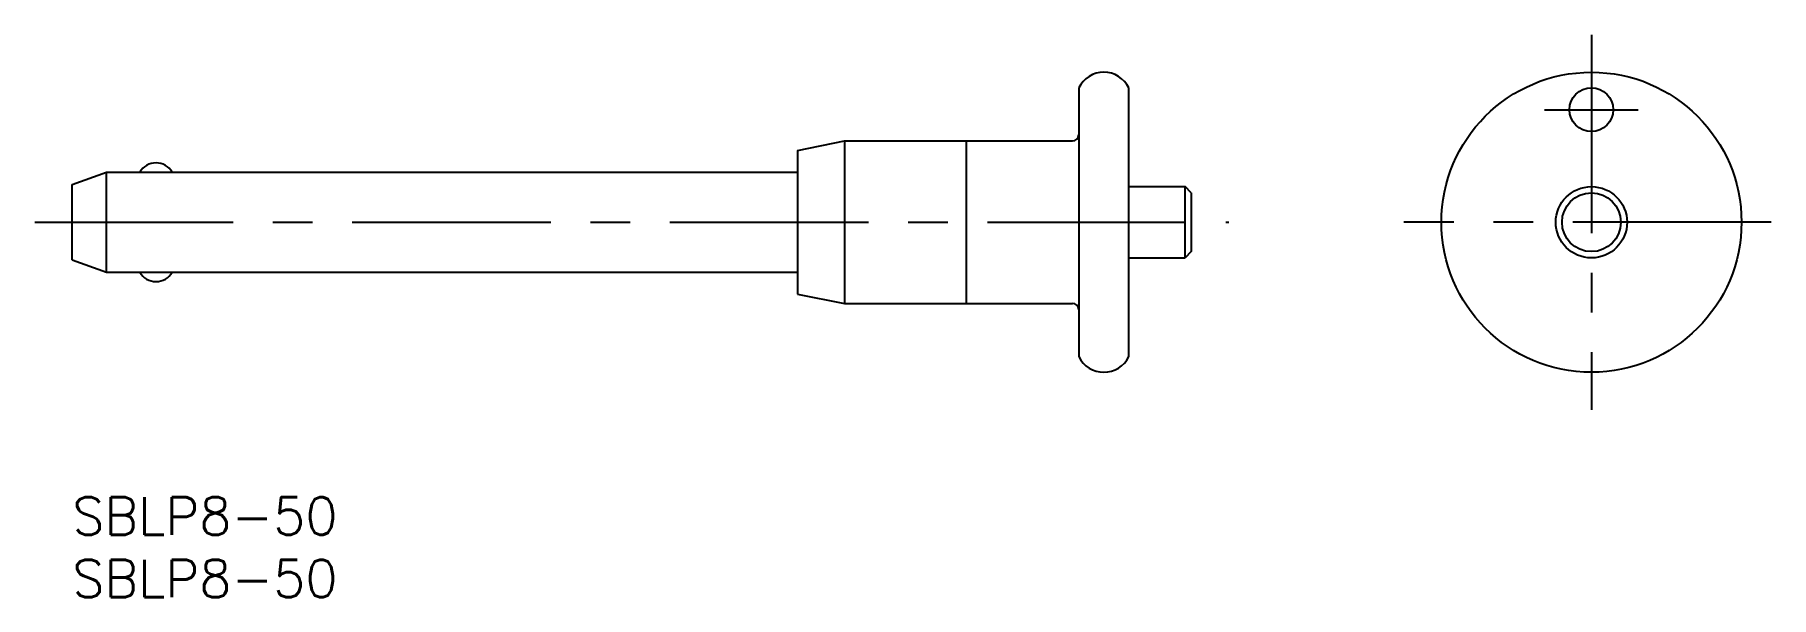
# Model space of a CAD drawing. Extents: x -3 to 136, y -8 to 37.
import ezdxf

# ---------------------------------------------------------------- set-up
doc = ezdxf.new("R2010")
doc.units = 0
doc.header["$LTSCALE"] = 0.5
doc.linetypes.add('CENTER', pattern=[50.8, 31.75, -6.35, 6.35, -6.35])
doc.layers.get('0').update_dxf_attribs({"linetype": 'CONTINUOUS'})
for name, color, linetype in [('MSM_CENTER', 1, 'CENTER'), ('MSM_CONTINUOUS', 7, 'CONTINUOUS'), ('MSM_PART_NUMBER', 7, 'CONTINUOUS')]:
    doc.layers.add(name, color=color, linetype=linetype)
doc.styles.get("Standard").update_dxf_attribs({"font": 'txt.shx', "height": 3, "bigfont": 'bigfont.shx'})

# ---------------------------------------------------------------- blocks, each defined once
blk = doc.blocks.new('*U10')
at = {"layer": 'MSM_PART_NUMBER'}
blk.add_text('SBLP8-50', height=3, dxfattribs=at).set_placement((0, -3))
blk = doc.blocks.new('*U11')
at = {"layer": 'MSM_PART_NUMBER'}
blk.add_text('SBLP8-50', height=3, dxfattribs=at).set_placement((0, -8))

msp = doc.modelspace()

# ---------------------------------------------------------------- linework, layer by layer
for p, q in [((80.5, 32.75), (80.5, 11.25)), ((84.5, 11.25), (84.5, 32.75)), ((58, 27.75), (61.75, 28.5)), ((61.75, 28.5), (80, 28.5)), ((61.75, 28.5), (61.75, 15.5)), ((71.5, 28.5), (71.5, 15.5)), ((58, 27.75), (58, 16.25)), ((0, 25.02), (2.747477, 26)), ((0, 18.98), (0, 25.02)), ((2.747477, 26), (58, 26)), ((2.747477, 18), (2.747477, 26)), ((84.5, 24.85), (89, 24.85)), ((89.5, 24.35), (89, 24.85)), ((89, 19.15), (89, 24.85)), ((89.5, 24.35), (89.5, 19.65)), ((89.5, 19.65), (89, 19.15)), ((0, 18.98), (2.747477, 18)), ((84.5, 19.15), (89, 19.15)), ((2.747477, 18), (58, 18)), ((58, 16.25), (61.75, 15.5)), ((61.75, 15.5), (80, 15.5))]:
    msp.add_line(p, q)
for centre, radius in [((121.5, 22), 12), ((121.5, 31), 1.75), ((121.5, 22), 2.85), ((121.5, 22), 2.35)]:
    msp.add_circle(centre, radius)
for centre, radius, start, end in [((82.5, 31.775), 2.225, 25.989234, 154.010766), ((80, 29), 0.5, 270, 0), ((6.700962, 25.25), 1.5, 30, 150), ((6.700962, 18.75), 1.5, 210, 330), ((80, 15), 0.5, 0, 90), ((82.5, 12.225), 2.225, 205.989234, 334.010766)]:
    msp.add_arc(centre, radius, start, end)
at = {"layer": 'MSM_CENTER'}
for p, q in [((121.5, 37), (121.5, 7)), ((117.75, 31), (125.25, 31)), ((-3, 22), (92.5, 22)), ((135.883577, 22), (106.5, 22))]:
    msp.add_line(p, q, dxfattribs=at)

# ---------------------------------------------------------------- block references
at = {"layer": 'MSM_CONTINUOUS'}
for name in ['*U10', '*U11']:
    msp.add_blockref(name, (0, 0), dxfattribs=at)

doc.saveas('drawing.dxf')
